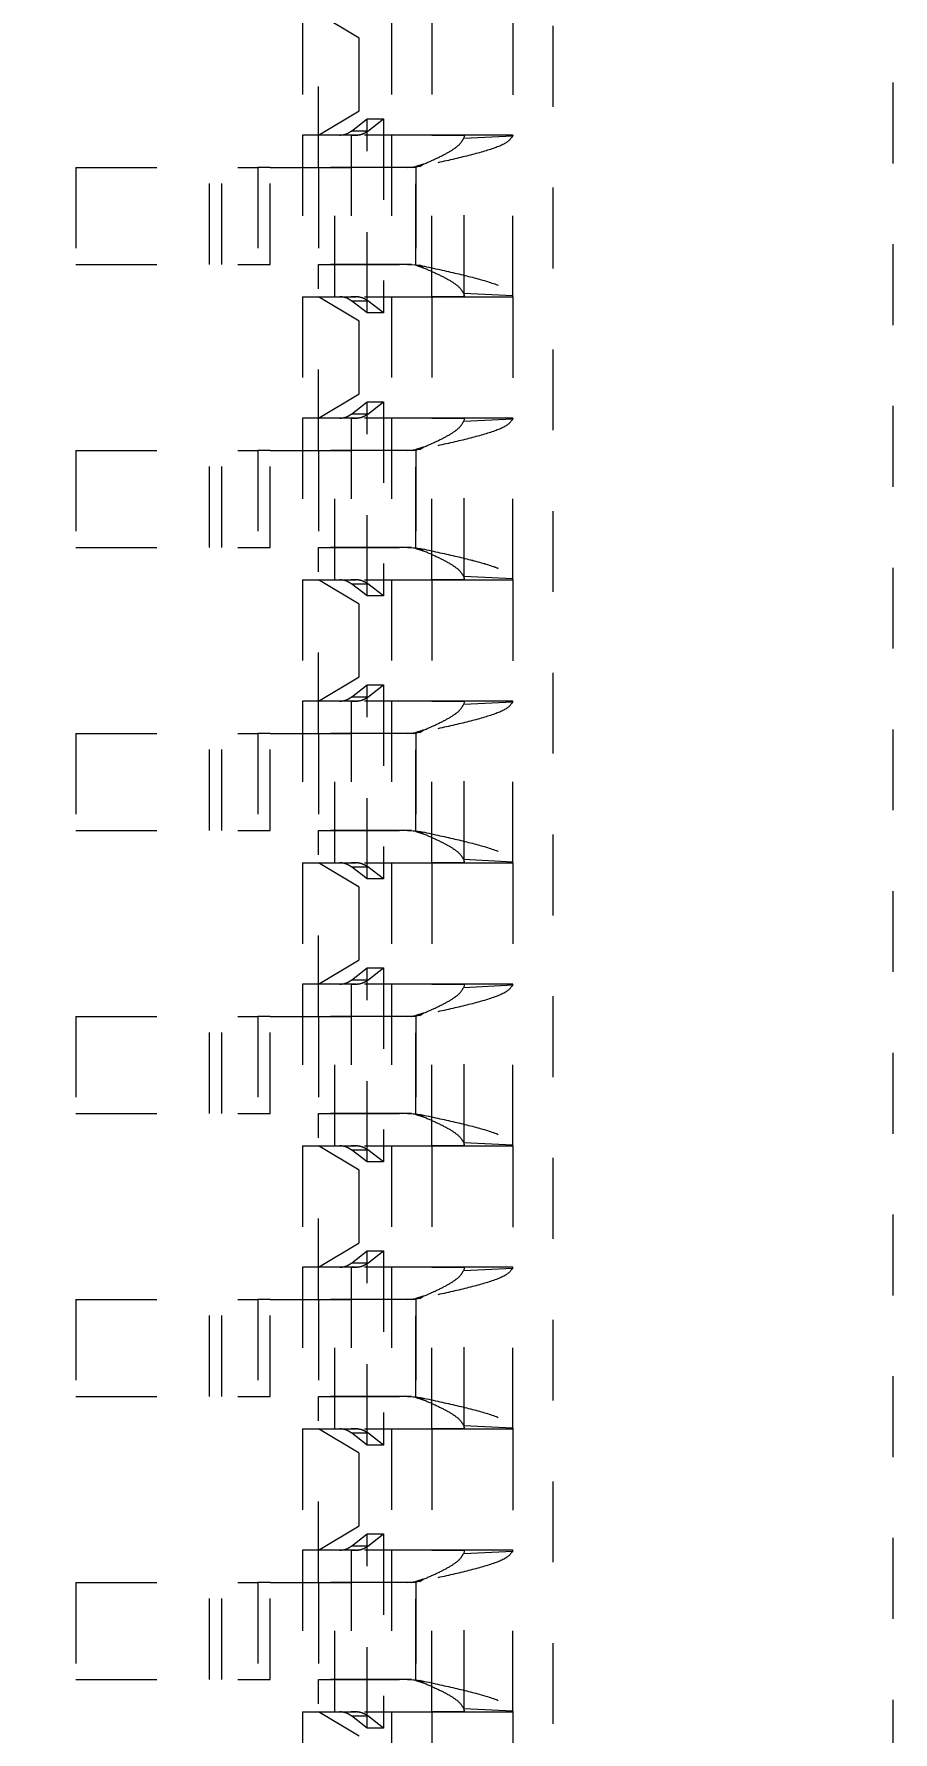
# Model space of a CAD drawing. Header units: millimetres. Extents: x 35 to 332, y 141 to 455.
# Drawn here: x 150.83 to 156.14, y 230.81 to 241.31 of the extents above; entities that cross this region are included whole.
import ezdxf
from ezdxf import colors
from ezdxf.entities.mleader import LeaderData, LeaderLine
from ezdxf.math import Vec2, Vec3

# ---------------------------------------------------------------- set-up
doc = ezdxf.new("R2010")
doc.units = ezdxf.units.MM
doc.linetypes.add('HIDDEN', pattern=[0.2, 0.1, -0.1])
doc.layers.add('00点位图', color=100, linetype='Continuous')
doc.styles.get("Standard").update_dxf_attribs({"font": ''})
doc.styles.get('Standard').set_extended_font_data('SimSun')

# ---------------------------------------------------------------- blocks, each defined once
blk = doc.blocks.new('DFSADVS')
at = {"color": 0, "linetype": 'HIDDEN', "lineweight": 18}
for p, q in [((714.5304, -197.1193), (723.9604, -197.1193)), ((723.9604, -197.5393), (714.5304, -197.5393)), ((720.0458, -197.5893), (720.1951, -197.5893)), ((720.1954, -197.5893), (720.1954, -197.6493)), ((720.1954, -197.5893), (720.1954, -197.6493)), ((720.1965, -197.5894), (720.1957, -197.5893)), ((720.3952, -197.5893), (720.1957, -197.5893)), ((720.1957, -197.5893), (720.1965, -197.5894)), ((720.1994, -197.65), (720.1965, -197.5894)), ((720.1994, -197.65), (720.1965, -197.5894)), ((720.3944, -197.5894), (720.3915, -197.65)), ((720.3944, -197.5894), (720.3915, -197.65)), ((720.3944, -197.5894), (720.3952, -197.5893)), ((720.3944, -197.5894), (720.3952, -197.5893)), ((720.3954, -197.6493), (720.3954, -197.5893)), ((720.3954, -197.6493), (720.3954, -197.5893)), ((720.3958, -197.5893), (720.5451, -197.5893)), ((720.5454, -197.5893), (720.5454, -197.6493)), ((720.5454, -197.5893), (720.5454, -197.6493)), ((720.5465, -197.5894), (720.5457, -197.5893)), ((720.7452, -197.5893), (720.5457, -197.5893)), ((720.5457, -197.5893), (720.5465, -197.5894)), ((720.5494, -197.65), (720.5465, -197.5894)), ((720.5494, -197.65), (720.5465, -197.5894)), ((720.7444, -197.5894), (720.7415, -197.65)), ((720.7444, -197.5894), (720.7415, -197.65)), ((720.7444, -197.5894), (720.7452, -197.5893)), ((720.7444, -197.5894), (720.7452, -197.5893)), ((720.7454, -197.6493), (720.7454, -197.5893)), ((720.7454, -197.6493), (720.7454, -197.5893)), ((720.7458, -197.5893), (720.8951, -197.5893)), ((720.8954, -197.5893), (720.8954, -197.6493)), ((720.8954, -197.5893), (720.8954, -197.6493)), ((720.8965, -197.5894), (720.8957, -197.5893)), ((721.0952, -197.5893), (720.8957, -197.5893)), ((720.8957, -197.5893), (720.8965, -197.5894)), ((720.8994, -197.65), (720.8965, -197.5894)), ((720.8994, -197.65), (720.8965, -197.5894)), ((721.0944, -197.5894), (721.0915, -197.65)), ((721.0944, -197.5894), (721.0915, -197.65)), ((721.0944, -197.5894), (721.0952, -197.5893)), ((721.0944, -197.5894), (721.0952, -197.5893)), ((721.0954, -197.6493), (721.0954, -197.5893)), ((721.0954, -197.6493), (721.0954, -197.5893)), ((721.0958, -197.5893), (721.2451, -197.5893)), ((721.2454, -197.5893), (721.2454, -197.6493)), ((721.2454, -197.5893), (721.2454, -197.6493)), ((721.2465, -197.5894), (721.2457, -197.5893)), ((721.4452, -197.5893), (721.2457, -197.5893)), ((721.2457, -197.5893), (721.2465, -197.5894)), ((721.2494, -197.65), (721.2465, -197.5894)), ((721.2494, -197.65), (721.2465, -197.5894)), ((721.4444, -197.5894), (721.4415, -197.65)), ((721.4444, -197.5894), (721.4415, -197.65)), ((721.4444, -197.5894), (721.4452, -197.5893)), ((721.4444, -197.5894), (721.4452, -197.5893)), ((721.4454, -197.6493), (721.4454, -197.5893)), ((721.4454, -197.6493), (721.4454, -197.5893)), ((721.4458, -197.5893), (721.5951, -197.5893)), ((721.5954, -197.5893), (721.5954, -197.6493)), ((721.5954, -197.5893), (721.5954, -197.6493)), ((721.5965, -197.5894), (721.5957, -197.5893)), ((721.7952, -197.5893), (721.5957, -197.5893)), ((721.5957, -197.5893), (721.5965, -197.5894)), ((721.5994, -197.65), (721.5965, -197.5894)), ((721.5994, -197.65), (721.5965, -197.5894)), ((721.7944, -197.5894), (721.7915, -197.65)), ((721.7944, -197.5894), (721.7915, -197.65)), ((721.7944, -197.5894), (721.7952, -197.5893)), ((721.7944, -197.5894), (721.7952, -197.5893)), ((721.7954, -197.6493), (721.7954, -197.5893)), ((721.7954, -197.6493), (721.7954, -197.5893)), ((721.7958, -197.5893), (721.9451, -197.5893)), ((721.9454, -197.5893), (721.9454, -197.6493)), ((721.9454, -197.5893), (721.9454, -197.6493)), ((721.9465, -197.5894), (721.9457, -197.5893)), ((722.1452, -197.5893), (721.9457, -197.5893)), ((721.9457, -197.5893), (721.9465, -197.5894)), ((721.9494, -197.65), (721.9465, -197.5894)), ((721.9494, -197.65), (721.9465, -197.5894)), ((722.1444, -197.5894), (722.1415, -197.65)), ((722.1444, -197.5894), (722.1415, -197.65)), ((722.1444, -197.5894), (722.1452, -197.5893)), ((722.1444, -197.5894), (722.1452, -197.5893)), ((722.1454, -197.6493), (722.1454, -197.5893)), ((722.1454, -197.6493), (722.1454, -197.5893)), ((722.1458, -197.5893), (722.2951, -197.5893)), ((720.1954, -197.6493), (720.1954, -197.6893)), ((720.1954, -197.6493), (720.1965, -197.6493)), ((720.3944, -197.6493), (720.1965, -197.6493)), ((720.1965, -197.6493), (720.1994, -197.65)), ((720.1965, -197.6493), (720.1994, -197.65)), ((720.3915, -197.65), (720.3944, -197.6493)), ((720.3915, -197.65), (720.3944, -197.6493)), ((720.3944, -197.6493), (720.3954, -197.6493)), ((720.3954, -197.6893), (720.3954, -197.6493)), ((720.5454, -197.6493), (720.5454, -197.6893)), ((720.5454, -197.6493), (720.5465, -197.6493)), ((720.7444, -197.6493), (720.5465, -197.6493)), ((720.5465, -197.6493), (720.5494, -197.65)), ((720.5465, -197.6493), (720.5494, -197.65)), ((720.7415, -197.65), (720.7444, -197.6493)), ((720.7415, -197.65), (720.7444, -197.6493)), ((720.7444, -197.6493), (720.7454, -197.6493)), ((720.7454, -197.6893), (720.7454, -197.6493)), ((720.8954, -197.6493), (720.8954, -197.6893)), ((720.8954, -197.6493), (720.8965, -197.6493)), ((721.0944, -197.6493), (720.8965, -197.6493)), ((720.8965, -197.6493), (720.8994, -197.65)), ((720.8965, -197.6493), (720.8994, -197.65)), ((721.0915, -197.65), (721.0944, -197.6493)), ((721.0915, -197.65), (721.0944, -197.6493)), ((721.0944, -197.6493), (721.0954, -197.6493)), ((721.0954, -197.6893), (721.0954, -197.6493)), ((721.2454, -197.6493), (721.2454, -197.6893)), ((721.2454, -197.6493), (721.2465, -197.6493)), ((721.4444, -197.6493), (721.2465, -197.6493)), ((721.2465, -197.6493), (721.2494, -197.65)), ((721.2465, -197.6493), (721.2494, -197.65)), ((721.4415, -197.65), (721.4444, -197.6493)), ((721.4415, -197.65), (721.4444, -197.6493)), ((721.4444, -197.6493), (721.4454, -197.6493)), ((721.4454, -197.6893), (721.4454, -197.6493)), ((721.5954, -197.6493), (721.5954, -197.6893)), ((721.5954, -197.6493), (721.5965, -197.6493)), ((721.7944, -197.6493), (721.5965, -197.6493)), ((721.5965, -197.6493), (721.5994, -197.65)), ((721.5965, -197.6493), (721.5994, -197.65)), ((721.7915, -197.65), (721.7944, -197.6493)), ((721.7915, -197.65), (721.7944, -197.6493)), ((721.7944, -197.6493), (721.7954, -197.6493)), ((721.7954, -197.6893), (721.7954, -197.6493)), ((721.9454, -197.6493), (721.9454, -197.6893)), ((721.9454, -197.6493), (721.9465, -197.6493)), ((722.1444, -197.6493), (721.9465, -197.6493)), ((721.9465, -197.6493), (721.9494, -197.65)), ((721.9465, -197.6493), (721.9494, -197.65)), ((722.1415, -197.65), (722.1444, -197.6493)), ((722.1415, -197.65), (722.1444, -197.6493)), ((722.1444, -197.6493), (722.1454, -197.6493)), ((722.1454, -197.6893), (722.1454, -197.6493)), ((720.0454, -197.6893), (720.1954, -197.6893)), ((720.3954, -197.6893), (720.1954, -197.6893)), ((720.1954, -197.6893), (720.1954, -197.7393)), ((720.3954, -197.7393), (720.3954, -197.6893)), ((720.3954, -197.6893), (720.5454, -197.6893)), ((720.7454, -197.6893), (720.5454, -197.6893)), ((720.5454, -197.6893), (720.5454, -197.7393)), ((720.7454, -197.7393), (720.7454, -197.6893)), ((720.7454, -197.6893), (720.8954, -197.6893)), ((721.0954, -197.6893), (720.8954, -197.6893)), ((720.8954, -197.6893), (720.8954, -197.7393)), ((721.0954, -197.7393), (721.0954, -197.6893)), ((721.0954, -197.6893), (721.2454, -197.6893)), ((721.4454, -197.6893), (721.2454, -197.6893)), ((721.2454, -197.6893), (721.2454, -197.7393)), ((721.4454, -197.7393), (721.4454, -197.6893)), ((721.4454, -197.6893), (721.5954, -197.6893)), ((721.7954, -197.6893), (721.5954, -197.6893)), ((721.5954, -197.6893), (721.5954, -197.7393)), ((721.7954, -197.7393), (721.7954, -197.6893)), ((721.7954, -197.6893), (721.9454, -197.6893)), ((722.1454, -197.6893), (721.9454, -197.6893)), ((721.9454, -197.6893), (721.9454, -197.7393)), ((722.1454, -197.7393), (722.1454, -197.6893)), ((722.1454, -197.6893), (722.2954, -197.6893)), ((720.2344, -197.7041), (720.2315, -197.6999)), ((720.2315, -197.6999), (720.2344, -197.7093)), ((720.2344, -197.7093), (720.2315, -197.6999)), ((720.2315, -197.6999), (720.2344, -197.7041)), ((720.2344, -197.7041), (720.2352, -197.7093)), ((720.2344, -197.7041), (720.2352, -197.7093)), ((720.2354, -197.7196), (720.2344, -197.7093)), ((720.2344, -197.7093), (720.3565, -197.7093)), ((720.2354, -197.7196), (720.2344, -197.7093)), ((720.2354, -197.7145), (720.2352, -197.7093)), ((720.3557, -197.7093), (720.2352, -197.7093)), ((720.2352, -197.7093), (720.2354, -197.7145)), ((720.2354, -197.7093), (720.3554, -197.7093)), ((720.2354, -197.8893), (720.2354, -197.7145)), ((720.2354, -197.7145), (720.2354, -197.7196)), ((720.2354, -197.7145), (720.2354, -197.8293)), ((720.2354, -197.7145), (720.2354, -197.7196)), ((720.3554, -197.7145), (720.3557, -197.7093)), ((720.3565, -197.7093), (720.3554, -197.7196)), ((720.3554, -197.7145), (720.3557, -197.7093)), ((720.3565, -197.7093), (720.3554, -197.7196)), ((720.3554, -197.7145), (720.3554, -197.8893)), ((720.3554, -197.7196), (720.3554, -197.7145)), ((720.3554, -197.8293), (720.3554, -197.7145)), ((720.3554, -197.7196), (720.3554, -197.7145)), ((720.3557, -197.7093), (720.3565, -197.7041)), ((720.3557, -197.7093), (720.3565, -197.7041)), ((720.3594, -197.6999), (720.3565, -197.7041)), ((720.3565, -197.7093), (720.3594, -197.6999)), ((720.3594, -197.6999), (720.3565, -197.7093)), ((720.3565, -197.7041), (720.3594, -197.6999)), ((720.5844, -197.7041), (720.5815, -197.6999)), ((720.5815, -197.6999), (720.5844, -197.7093)), ((720.5844, -197.7093), (720.5815, -197.6999)), ((720.5815, -197.6999), (720.5844, -197.7041)), ((720.5844, -197.7041), (720.5852, -197.7093)), ((720.5844, -197.7041), (720.5852, -197.7093)), ((720.5854, -197.7196), (720.5844, -197.7093)), ((720.5844, -197.7093), (720.7065, -197.7093)), ((720.5854, -197.7196), (720.5844, -197.7093)), ((720.5854, -197.7145), (720.5852, -197.7093)), ((720.7057, -197.7093), (720.5852, -197.7093)), ((720.5852, -197.7093), (720.5854, -197.7145)), ((720.5854, -197.7093), (720.7054, -197.7093)), ((720.5854, -197.8893), (720.5854, -197.7145)), ((720.5854, -197.7145), (720.5854, -197.7196)), ((720.5854, -197.7145), (720.5854, -197.8293)), ((720.5854, -197.7145), (720.5854, -197.7196)), ((720.7054, -197.7145), (720.7057, -197.7093)), ((720.7065, -197.7093), (720.7054, -197.7196)), ((720.7054, -197.7145), (720.7057, -197.7093)), ((720.7065, -197.7093), (720.7054, -197.7196)), ((720.7054, -197.7145), (720.7054, -197.8893)), ((720.7054, -197.7196), (720.7054, -197.7145)), ((720.7054, -197.8293), (720.7054, -197.7145)), ((720.7054, -197.7196), (720.7054, -197.7145)), ((720.7057, -197.7093), (720.7065, -197.7041)), ((720.7057, -197.7093), (720.7065, -197.7041)), ((720.7094, -197.6999), (720.7065, -197.7041)), ((720.7065, -197.7093), (720.7094, -197.6999)), ((720.7094, -197.6999), (720.7065, -197.7093)), ((720.7065, -197.7041), (720.7094, -197.6999)), ((720.9344, -197.7041), (720.9315, -197.6999)), ((720.9315, -197.6999), (720.9344, -197.7093)), ((720.9344, -197.7093), (720.9315, -197.6999)), ((720.9315, -197.6999), (720.9344, -197.7041)), ((720.9344, -197.7041), (720.9352, -197.7093)), ((720.9344, -197.7041), (720.9352, -197.7093)), ((720.9354, -197.7196), (720.9344, -197.7093)), ((720.9344, -197.7093), (721.0565, -197.7093)), ((720.9354, -197.7196), (720.9344, -197.7093)), ((720.9354, -197.7145), (720.9352, -197.7093)), ((721.0557, -197.7093), (720.9352, -197.7093)), ((720.9352, -197.7093), (720.9354, -197.7145)), ((720.9354, -197.7093), (721.0554, -197.7093)), ((720.9354, -197.8893), (720.9354, -197.7145)), ((720.9354, -197.7145), (720.9354, -197.7196)), ((720.9354, -197.7145), (720.9354, -197.8293)), ((720.9354, -197.7145), (720.9354, -197.7196)), ((721.0554, -197.7145), (721.0557, -197.7093)), ((721.0565, -197.7093), (721.0554, -197.7196)), ((721.0554, -197.7145), (721.0557, -197.7093)), ((721.0565, -197.7093), (721.0554, -197.7196)), ((721.0554, -197.7145), (721.0554, -197.8893)), ((721.0554, -197.7196), (721.0554, -197.7145)), ((721.0554, -197.8293), (721.0554, -197.7145)), ((721.0554, -197.7196), (721.0554, -197.7145)), ((721.0557, -197.7093), (721.0565, -197.7041)), ((721.0557, -197.7093), (721.0565, -197.7041)), ((721.0594, -197.6999), (721.0565, -197.7041)), ((721.0565, -197.7093), (721.0594, -197.6999)), ((721.0594, -197.6999), (721.0565, -197.7093)), ((721.0565, -197.7041), (721.0594, -197.6999)), ((721.2844, -197.7041), (721.2815, -197.6999)), ((721.2815, -197.6999), (721.2844, -197.7093)), ((721.2844, -197.7093), (721.2815, -197.6999)), ((721.2815, -197.6999), (721.2844, -197.7041)), ((721.2844, -197.7041), (721.2852, -197.7093)), ((721.2844, -197.7041), (721.2852, -197.7093)), ((721.2854, -197.7196), (721.2844, -197.7093)), ((721.2844, -197.7093), (721.4065, -197.7093)), ((721.2854, -197.7196), (721.2844, -197.7093)), ((721.2854, -197.7145), (721.2852, -197.7093)), ((721.4057, -197.7093), (721.2852, -197.7093)), ((721.2852, -197.7093), (721.2854, -197.7145)), ((721.2854, -197.7093), (721.4054, -197.7093)), ((721.2854, -197.8893), (721.2854, -197.7145)), ((721.2854, -197.7145), (721.2854, -197.7196)), ((721.2854, -197.7145), (721.2854, -197.8293)), ((721.2854, -197.7145), (721.2854, -197.7196)), ((721.4054, -197.7145), (721.4057, -197.7093)), ((721.4065, -197.7093), (721.4054, -197.7196)), ((721.4054, -197.7145), (721.4057, -197.7093)), ((721.4065, -197.7093), (721.4054, -197.7196)), ((721.4054, -197.7145), (721.4054, -197.8893)), ((721.4054, -197.7196), (721.4054, -197.7145)), ((721.4054, -197.8293), (721.4054, -197.7145)), ((721.4054, -197.7196), (721.4054, -197.7145)), ((721.4057, -197.7093), (721.4065, -197.7041)), ((721.4057, -197.7093), (721.4065, -197.7041)), ((721.4094, -197.6999), (721.4065, -197.7041)), ((721.4065, -197.7093), (721.4094, -197.6999)), ((721.4094, -197.6999), (721.4065, -197.7093)), ((721.4065, -197.7041), (721.4094, -197.6999)), ((721.6344, -197.7041), (721.6315, -197.6999)), ((721.6315, -197.6999), (721.6344, -197.7093)), ((721.6344, -197.7093), (721.6315, -197.6999)), ((721.6315, -197.6999), (721.6344, -197.7041)), ((721.6344, -197.7041), (721.6352, -197.7093)), ((721.6344, -197.7041), (721.6352, -197.7093)), ((721.6354, -197.7196), (721.6344, -197.7093)), ((721.6344, -197.7093), (721.7565, -197.7093)), ((721.6354, -197.7196), (721.6344, -197.7093)), ((721.6354, -197.7145), (721.6352, -197.7093)), ((721.7557, -197.7093), (721.6352, -197.7093)), ((721.6352, -197.7093), (721.6354, -197.7145)), ((721.6354, -197.7093), (721.7554, -197.7093)), ((721.6354, -197.8893), (721.6354, -197.7145)), ((721.6354, -197.7145), (721.6354, -197.7196)), ((721.6354, -197.7145), (721.6354, -197.8293)), ((721.6354, -197.7145), (721.6354, -197.7196)), ((721.7554, -197.7145), (721.7557, -197.7093)), ((721.7565, -197.7093), (721.7554, -197.7196)), ((721.7554, -197.7145), (721.7557, -197.7093)), ((721.7565, -197.7093), (721.7554, -197.7196)), ((721.7554, -197.7145), (721.7554, -197.8893)), ((721.7554, -197.7196), (721.7554, -197.7145)), ((721.7554, -197.8293), (721.7554, -197.7145)), ((721.7554, -197.7196), (721.7554, -197.7145)), ((721.7557, -197.7093), (721.7565, -197.7041)), ((721.7557, -197.7093), (721.7565, -197.7041)), ((721.7594, -197.6999), (721.7565, -197.7041)), ((721.7565, -197.7093), (721.7594, -197.6999)), ((721.7594, -197.6999), (721.7565, -197.7093)), ((721.7565, -197.7041), (721.7594, -197.6999)), ((721.9844, -197.7041), (721.9815, -197.6999)), ((721.9815, -197.6999), (721.9844, -197.7093)), ((721.9844, -197.7093), (721.9815, -197.6999)), ((721.9815, -197.6999), (721.9844, -197.7041)), ((721.9844, -197.7041), (721.9852, -197.7093)), ((721.9844, -197.7041), (721.9852, -197.7093)), ((721.9854, -197.7196), (721.9844, -197.7093)), ((721.9844, -197.7093), (722.1065, -197.7093)), ((721.9854, -197.7196), (721.9844, -197.7093)), ((721.9854, -197.7145), (721.9852, -197.7093)), ((722.1057, -197.7093), (721.9852, -197.7093)), ((721.9852, -197.7093), (721.9854, -197.7145)), ((721.9854, -197.7093), (722.1054, -197.7093)), ((721.9854, -197.8893), (721.9854, -197.7145)), ((721.9854, -197.7145), (721.9854, -197.7196)), ((721.9854, -197.7145), (721.9854, -197.8293)), ((721.9854, -197.7145), (721.9854, -197.7196)), ((722.1054, -197.7145), (722.1057, -197.7093)), ((722.1065, -197.7093), (722.1054, -197.7196)), ((722.1054, -197.7145), (722.1057, -197.7093)), ((722.1065, -197.7093), (722.1054, -197.7196)), ((722.1054, -197.7145), (722.1054, -197.8893)), ((722.1054, -197.7196), (722.1054, -197.7145)), ((722.1054, -197.8293), (722.1054, -197.7145)), ((722.1054, -197.7196), (722.1054, -197.7145)), ((722.1057, -197.7093), (722.1065, -197.7041)), ((722.1057, -197.7093), (722.1065, -197.7041)), ((722.1094, -197.6999), (722.1065, -197.7041)), ((722.1065, -197.7093), (722.1094, -197.6999)), ((722.1094, -197.6999), (722.1065, -197.7093)), ((722.1065, -197.7041), (722.1094, -197.6999)), ((720.0454, -197.7393), (720.1954, -197.7393)), ((720.1754, -197.7493), (720.4154, -197.7493)), ((720.1754, -197.7693), (720.1754, -197.7493)), ((720.1904, -197.7686), (720.1754, -197.7493)), ((720.1954, -197.7393), (720.3954, -197.7393)), ((720.1954, -197.7393), (720.1954, -197.7727)), ((720.3954, -197.7726), (720.3954, -197.7393)), ((720.3954, -197.7393), (720.5454, -197.7393)), ((720.4154, -197.7493), (720.4005, -197.7686)), ((720.4154, -197.7493), (720.4154, -197.7693)), ((720.5254, -197.7693), (720.5254, -197.7493)), ((720.5254, -197.7493), (720.7654, -197.7493)), ((720.5404, -197.7686), (720.5254, -197.7493)), ((720.5454, -197.7393), (720.7454, -197.7393)), ((720.5454, -197.7393), (720.5454, -197.7727)), ((720.7454, -197.7726), (720.7454, -197.7393)), ((720.7454, -197.7393), (720.8954, -197.7393)), ((720.7654, -197.7493), (720.7505, -197.7686)), ((720.7654, -197.7493), (720.7654, -197.7693)), ((720.8754, -197.7493), (721.1154, -197.7493)), ((720.8754, -197.7693), (720.8754, -197.7493)), ((720.8904, -197.7686), (720.8754, -197.7493)), ((720.8954, -197.7393), (721.0954, -197.7393)), ((720.8954, -197.7393), (720.8954, -197.7727)), ((721.0954, -197.7726), (721.0954, -197.7393)), ((721.0954, -197.7393), (721.2454, -197.7393)), ((721.1154, -197.7493), (721.1005, -197.7686)), ((721.1154, -197.7493), (721.1154, -197.7693)), ((721.2254, -197.7693), (721.2254, -197.7493)), ((721.2254, -197.7493), (721.4654, -197.7493)), ((721.2404, -197.7686), (721.2254, -197.7493)), ((721.2454, -197.7393), (721.4454, -197.7393)), ((721.2454, -197.7393), (721.2454, -197.7727)), ((721.4454, -197.7726), (721.4454, -197.7393)), ((721.4454, -197.7393), (721.5954, -197.7393)), ((721.4654, -197.7493), (721.4505, -197.7686)), ((721.4654, -197.7493), (721.4654, -197.7693)), ((721.5754, -197.7693), (721.5754, -197.7493)), ((721.5754, -197.7493), (721.8154, -197.7493)), ((721.5904, -197.7686), (721.5754, -197.7493)), ((721.5954, -197.7393), (721.7954, -197.7393)), ((721.5954, -197.7393), (721.5954, -197.7727)), ((721.7954, -197.7726), (721.7954, -197.7393)), ((721.7954, -197.7393), (721.9454, -197.7393)), ((721.8154, -197.7493), (721.8005, -197.7686)), ((721.8154, -197.7493), (721.8154, -197.7693)), ((721.9254, -197.7493), (722.1654, -197.7493)), ((721.9254, -197.7693), (721.9254, -197.7493)), ((721.9404, -197.7686), (721.9254, -197.7493)), ((721.9454, -197.7393), (722.1454, -197.7393)), ((721.9454, -197.7393), (721.9454, -197.7727)), ((722.1454, -197.7726), (722.1454, -197.7393)), ((722.1454, -197.7393), (722.2954, -197.7393)), ((722.1654, -197.7493), (722.1505, -197.7686)), ((722.1654, -197.7493), (722.1654, -197.7693)), ((720.4154, -197.7693), (720.1754, -197.7693)), ((720.1904, -197.7886), (720.1754, -197.7693)), ((720.1904, -197.7686), (720.1904, -197.7886)), ((720.4005, -197.7886), (720.4005, -197.7686)), ((720.4154, -197.7693), (720.4005, -197.7886)), ((720.7654, -197.7693), (720.5254, -197.7693)), ((720.5404, -197.7886), (720.5254, -197.7693)), ((720.5404, -197.7686), (720.5404, -197.7886)), ((720.7505, -197.7886), (720.7505, -197.7686)), ((720.7654, -197.7693), (720.7505, -197.7886)), ((721.1154, -197.7693), (720.8754, -197.7693)), ((720.8904, -197.7886), (720.8754, -197.7693)), ((720.8904, -197.7686), (720.8904, -197.7886)), ((721.1005, -197.7886), (721.1005, -197.7686)), ((721.1154, -197.7693), (721.1005, -197.7886)), ((721.4654, -197.7693), (721.2254, -197.7693)), ((721.2404, -197.7886), (721.2254, -197.7693)), ((721.2404, -197.7686), (721.2404, -197.7886)), ((721.4505, -197.7886), (721.4505, -197.7686)), ((721.4654, -197.7693), (721.4505, -197.7886)), ((721.8154, -197.7693), (721.5754, -197.7693)), ((721.5904, -197.7886), (721.5754, -197.7693)), ((721.5904, -197.7686), (721.5904, -197.7886)), ((721.8005, -197.7886), (721.8005, -197.7686)), ((721.8154, -197.7693), (721.8005, -197.7886)), ((721.9404, -197.7886), (721.9254, -197.7693)), ((722.1654, -197.7693), (721.9254, -197.7693)), ((721.9404, -197.7686), (721.9404, -197.7886)), ((722.1505, -197.7886), (722.1505, -197.7686)), ((722.1654, -197.7693), (722.1505, -197.7886)), ((720.0754, -197.7793), (720.0454, -197.8293)), ((720.1654, -197.7793), (720.0754, -197.7793)), ((720.1954, -197.8293), (720.1654, -197.7793)), ((720.1954, -197.783), (720.1954, -197.803)), ((720.1954, -197.7892), (720.1954, -197.783)), ((720.1954, -197.7892), (720.3954, -197.7892)), ((720.1954, -197.7893), (720.3954, -197.7893)), ((720.4254, -197.7793), (720.3954, -197.8293)), ((720.3954, -197.803), (720.3954, -197.783)), ((720.3954, -197.783), (720.3954, -197.7892)), ((720.5154, -197.7793), (720.4254, -197.7793)), ((720.5454, -197.8293), (720.5154, -197.7793)), ((720.5454, -197.783), (720.5454, -197.803)), ((720.5454, -197.7892), (720.5454, -197.783)), ((720.5454, -197.7892), (720.7454, -197.7892)), ((720.5454, -197.7893), (720.7454, -197.7893)), ((720.7754, -197.7793), (720.7454, -197.8293)), ((720.7454, -197.803), (720.7454, -197.783)), ((720.7454, -197.783), (720.7454, -197.7892)), ((720.8654, -197.7793), (720.7754, -197.7793)), ((720.8954, -197.8293), (720.8654, -197.7793)), ((720.8954, -197.783), (720.8954, -197.803)), ((720.8954, -197.7892), (720.8954, -197.783)), ((720.8954, -197.7892), (721.0954, -197.7892)), ((720.8954, -197.7893), (721.0954, -197.7893)), ((721.1254, -197.7793), (721.0954, -197.8293)), ((721.0954, -197.803), (721.0954, -197.783)), ((721.0954, -197.783), (721.0954, -197.7892)), ((721.2154, -197.7793), (721.1254, -197.7793)), ((721.2454, -197.8293), (721.2154, -197.7793)), ((721.2454, -197.783), (721.2454, -197.803)), ((721.2454, -197.7892), (721.2454, -197.783)), ((721.2454, -197.7892), (721.4454, -197.7892)), ((721.2454, -197.7893), (721.4454, -197.7893)), ((721.4754, -197.7793), (721.4454, -197.8293)), ((721.4454, -197.803), (721.4454, -197.783)), ((721.4454, -197.783), (721.4454, -197.7892)), ((721.5654, -197.7793), (721.4754, -197.7793)), ((721.5954, -197.8293), (721.5654, -197.7793)), ((721.5954, -197.783), (721.5954, -197.803)), ((721.5954, -197.7892), (721.5954, -197.783)), ((721.5954, -197.7892), (721.7954, -197.7892)), ((721.5954, -197.7893), (721.7954, -197.7893)), ((721.8254, -197.7793), (721.7954, -197.8293)), ((721.7954, -197.803), (721.7954, -197.783)), ((721.7954, -197.783), (721.7954, -197.7892)), ((721.9154, -197.7793), (721.8254, -197.7793)), ((721.9454, -197.8293), (721.9154, -197.7793)), ((721.9454, -197.783), (721.9454, -197.803)), ((721.9454, -197.7892), (721.9454, -197.783)), ((721.9454, -197.7892), (722.1454, -197.7892)), ((721.9454, -197.7893), (722.1454, -197.7893)), ((722.1754, -197.7793), (722.1454, -197.8293)), ((722.1454, -197.803), (722.1454, -197.783)), ((722.1454, -197.783), (722.1454, -197.7892)), ((720.1954, -197.803), (720.1954, -197.8091)), ((720.3954, -197.8091), (720.1954, -197.8091)), ((720.1954, -197.8091), (720.1954, -197.8293)), ((720.3954, -197.8091), (720.3954, -197.803)), ((720.3954, -197.8293), (720.3954, -197.8091)), ((720.5454, -197.803), (720.5454, -197.8091)), ((720.7454, -197.8091), (720.5454, -197.8091)), ((720.5454, -197.8091), (720.5454, -197.8293)), ((720.7454, -197.8091), (720.7454, -197.803)), ((720.7454, -197.8293), (720.7454, -197.8091)), ((720.8954, -197.803), (720.8954, -197.8091)), ((721.0954, -197.8091), (720.8954, -197.8091)), ((720.8954, -197.8091), (720.8954, -197.8293)), ((721.0954, -197.8091), (721.0954, -197.803)), ((721.0954, -197.8293), (721.0954, -197.8091)), ((721.2454, -197.803), (721.2454, -197.8091)), ((721.4454, -197.8091), (721.2454, -197.8091)), ((721.2454, -197.8091), (721.2454, -197.8293)), ((721.4454, -197.8091), (721.4454, -197.803)), ((721.4454, -197.8293), (721.4454, -197.8091)), ((721.5954, -197.803), (721.5954, -197.8091)), ((721.7954, -197.8091), (721.5954, -197.8091)), ((721.5954, -197.8091), (721.5954, -197.8293)), ((721.7954, -197.8091), (721.7954, -197.803)), ((721.7954, -197.8293), (721.7954, -197.8091)), ((721.9454, -197.803), (721.9454, -197.8091)), ((722.1454, -197.8091), (721.9454, -197.8091)), ((721.9454, -197.8091), (721.9454, -197.8293)), ((722.1454, -197.8091), (722.1454, -197.803)), ((722.1454, -197.8293), (722.1454, -197.8091)), ((720.2354, -197.8293), (720.0054, -197.8293)), ((720.1954, -197.8293), (720.1954, -197.8493)), ((720.2354, -197.8293), (720.3554, -197.8293)), ((720.5854, -197.8293), (720.3554, -197.8293)), ((720.3954, -197.8493), (720.3954, -197.8293)), ((720.5454, -197.8293), (720.5454, -197.8493)), ((720.5854, -197.8293), (720.7054, -197.8293)), ((720.9354, -197.8293), (720.7054, -197.8293)), ((720.7454, -197.8493), (720.7454, -197.8293)), ((720.8954, -197.8293), (720.8954, -197.8493)), ((720.9354, -197.8293), (721.0554, -197.8293)), ((721.2854, -197.8293), (721.0554, -197.8293)), ((721.0954, -197.8493), (721.0954, -197.8293)), ((721.2454, -197.8293), (721.2454, -197.8493)), ((721.2854, -197.8293), (721.4054, -197.8293)), ((721.6354, -197.8293), (721.4054, -197.8293)), ((721.4454, -197.8493), (721.4454, -197.8293)), ((721.5954, -197.8293), (721.5954, -197.8493)), ((721.6354, -197.8293), (721.7554, -197.8293)), ((721.9854, -197.8293), (721.7554, -197.8293)), ((721.7954, -197.8493), (721.7954, -197.8293)), ((721.9454, -197.8293), (721.9454, -197.8493)), ((721.9854, -197.8293), (722.1054, -197.8293)), ((722.3354, -197.8293), (722.1054, -197.8293)), ((722.1454, -197.8493), (722.1454, -197.8293)), ((720.0454, -197.8493), (720.1954, -197.8493)), ((720.1954, -197.8493), (720.3954, -197.8493)), ((720.3954, -197.8493), (720.5454, -197.8493)), ((720.5454, -197.8493), (720.7454, -197.8493)), ((720.7454, -197.8493), (720.8954, -197.8493)), ((720.8954, -197.8493), (721.0954, -197.8493)), ((721.0954, -197.8493), (721.2454, -197.8493)), ((721.2454, -197.8493), (721.4454, -197.8493)), ((721.4454, -197.8493), (721.5954, -197.8493)), ((721.5954, -197.8493), (721.7954, -197.8493)), ((721.7954, -197.8493), (721.9454, -197.8493)), ((721.9454, -197.8493), (722.1454, -197.8493)), ((722.1454, -197.8493), (722.2954, -197.8493)), ((720.3554, -197.8893), (720.2354, -197.8893)), ((720.2354, -197.8893), (720.2354, -197.9043)), ((720.3554, -197.9043), (720.3554, -197.8893)), ((720.7054, -197.8893), (720.5854, -197.8893)), ((720.5854, -197.8893), (720.5854, -197.9043)), ((720.7054, -197.9043), (720.7054, -197.8893)), ((721.0554, -197.8893), (720.9354, -197.8893)), ((720.9354, -197.8893), (720.9354, -197.9043)), ((721.0554, -197.9043), (721.0554, -197.8893)), ((721.4054, -197.8893), (721.2854, -197.8893)), ((721.2854, -197.8893), (721.2854, -197.9043)), ((721.4054, -197.9043), (721.4054, -197.8893)), ((721.7554, -197.8893), (721.6354, -197.8893)), ((721.6354, -197.8893), (721.6354, -197.9043)), ((721.7554, -197.9043), (721.7554, -197.8893)), ((722.1054, -197.8893), (721.9854, -197.8893)), ((721.9854, -197.8893), (721.9854, -197.9043)), ((722.1054, -197.9043), (722.1054, -197.8893)), ((720.2354, -198.1293), (720.2354, -197.9043)), ((720.2354, -197.9043), (720.3554, -197.9043)), ((720.3554, -198.1293), (720.3554, -197.9043)), ((720.5854, -198.1293), (720.5854, -197.9043)), ((720.5854, -197.9043), (720.7054, -197.9043)), ((720.7054, -198.1293), (720.7054, -197.9043)), ((720.9354, -198.1293), (720.9354, -197.9043)), ((720.9354, -197.9043), (721.0554, -197.9043)), ((721.0554, -198.1293), (721.0554, -197.9043)), ((721.2854, -198.1293), (721.2854, -197.9043)), ((721.2854, -197.9043), (721.4054, -197.9043)), ((721.4054, -198.1293), (721.4054, -197.9043)), ((721.6354, -198.1293), (721.6354, -197.9043)), ((721.6354, -197.9043), (721.7554, -197.9043)), ((721.7554, -198.1293), (721.7554, -197.9043)), ((721.9854, -197.9043), (722.1054, -197.9043)), ((721.9854, -198.1293), (721.9854, -197.9043)), ((722.1054, -198.1293), (722.1054, -197.9043)), ((720.3554, -197.9492), (720.2354, -197.9492)), ((720.3554, -197.9643), (720.2354, -197.9643)), ((720.7054, -197.9492), (720.5854, -197.9492)), ((720.7054, -197.9643), (720.5854, -197.9643)), ((721.0554, -197.9492), (720.9354, -197.9492)), ((721.0554, -197.9643), (720.9354, -197.9643)), ((721.4054, -197.9492), (721.2854, -197.9492)), ((721.4054, -197.9643), (721.2854, -197.9643)), ((721.7554, -197.9492), (721.6354, -197.9492)), ((721.7554, -197.9643), (721.6354, -197.9643)), ((722.1054, -197.9492), (721.9854, -197.9492)), ((722.1054, -197.9643), (721.9854, -197.9643)), ((720.2354, -198.1293), (720.3554, -198.1293)), ((720.5854, -198.1293), (720.7054, -198.1293)), ((720.9354, -198.1293), (721.0554, -198.1293)), ((721.2854, -198.1293), (721.4054, -198.1293)), ((721.6354, -198.1293), (721.7554, -198.1293)), ((721.9854, -198.1293), (722.1054, -198.1293))]:
    blk.add_line(p, q, dxfattribs=at)
for centre, radius, start, end in [((720.1718, -197.7832), 0.0237, 0.4322, 38.2097), ((720.419, -197.7832), 0.0236, 141.7497, 179.6083), ((720.5218, -197.7832), 0.0236, 0.3917, 38.2503), ((720.7691, -197.7832), 0.0237, 141.7903, 179.5678), ((720.8718, -197.7832), 0.0236, 0.4167, 38.2516), ((721.119, -197.7832), 0.0236, 141.7497, 179.6083), ((721.2218, -197.7832), 0.0236, 0.4087, 38.2332), ((721.4691, -197.7832), 0.0236, 141.7668, 179.5913), ((721.5718, -197.7832), 0.0236, 0.3917, 38.2503), ((721.8191, -197.7832), 0.0236, 141.7484, 179.5833), ((721.9218, -197.7832), 0.0237, 0.4322, 38.2097), ((722.169, -197.7832), 0.0236, 141.7497, 179.6083), ((720.1718, -197.8032), 0.0236, 0.4299, 38.2212), ((720.419, -197.8032), 0.0236, 141.7382, 179.6107), ((720.5219, -197.8032), 0.0236, 0.3893, 38.2618), ((720.7691, -197.8032), 0.0236, 141.7788, 179.5701), ((720.8718, -197.8032), 0.0236, 0.4144, 38.2631), ((721.119, -197.8032), 0.0236, 141.7382, 179.6107), ((721.2218, -197.8032), 0.0236, 0.4064, 38.2448), ((721.4691, -197.8032), 0.0236, 141.7552, 179.5936), ((721.5719, -197.8032), 0.0236, 0.3893, 38.2618), ((721.819, -197.8032), 0.0236, 141.7369, 179.5856), ((721.9218, -197.8032), 0.0236, 0.4299, 38.2212), ((722.169, -197.8032), 0.0236, 141.7382, 179.6107)]:
    blk.add_arc(centre, radius, start, end, dxfattribs=at)
for points, knots in [([(720.1965, -197.5894), (720.1997, -197.5916), (720.206, -197.5961), (720.2154, -197.6226), (720.2249, -197.6598), (720.2312, -197.6893), (720.2344, -197.7041)], [0, 0, 0, 0, 0.249989, 0.49999, 0.750001, 1, 1, 1, 1]), ([(720.1965, -197.5894), (720.1997, -197.5916), (720.206, -197.5961), (720.2154, -197.6226), (720.2249, -197.6598), (720.2312, -197.6893), (720.2344, -197.7041)], [0, 0, 0, 0, 0.250001, 0.499998, 0.750006, 1, 1, 1, 1]), ([(720.3565, -197.7041), (720.3597, -197.6893), (720.366, -197.6598), (720.3754, -197.6226), (720.3849, -197.5961), (720.3912, -197.5916), (720.3944, -197.5894)], [0, 0, 0, 0, 0.249996, 0.500001, 0.75, 1, 1, 1, 1]), ([(720.3565, -197.7041), (720.3597, -197.6893), (720.366, -197.6598), (720.3754, -197.6226), (720.3849, -197.5961), (720.3912, -197.5916), (720.3944, -197.5894)], [0, 0, 0, 0, 0.25001, 0.500009, 0.750002, 1, 1, 1, 1]), ([(720.5465, -197.5894), (720.5497, -197.5916), (720.556, -197.5961), (720.5654, -197.6226), (720.5749, -197.6598), (720.5812, -197.6893), (720.5844, -197.7041)], [0, 0, 0, 0, 0.24999, 0.499992, 0.75, 1, 1, 1, 1]), ([(720.5465, -197.5894), (720.5497, -197.5916), (720.556, -197.5961), (720.5654, -197.6226), (720.5749, -197.6598), (720.5812, -197.6893), (720.5844, -197.7041)], [0, 0, 0, 0, 0.250006, 0.500003, 0.750006, 1, 1, 1, 1]), ([(720.7065, -197.7041), (720.7097, -197.6893), (720.716, -197.6598), (720.7255, -197.6226), (720.7349, -197.5961), (720.7412, -197.5916), (720.7444, -197.5894)], [0, 0, 0, 0, 0.249994, 0.500003, 0.750001, 1, 1, 1, 1]), ([(720.7065, -197.7041), (720.7097, -197.6893), (720.716, -197.6598), (720.7254, -197.6226), (720.7349, -197.5961), (720.7412, -197.5916), (720.7444, -197.5894)], [0, 0, 0, 0, 0.2500089, 0.5000064, 0.7500033, 1, 1, 1, 1]), ([(720.8965, -197.5894), (720.8997, -197.5916), (720.906, -197.5961), (720.9154, -197.6226), (720.9249, -197.6598), (720.9312, -197.6893), (720.9344, -197.7041)], [0, 0, 0, 0, 0.2499886, 0.4999902, 0.7499968, 1, 1, 1, 1]), ([(720.8965, -197.5894), (720.8997, -197.5916), (720.906, -197.5961), (720.9154, -197.6226), (720.9249, -197.6598), (720.9312, -197.6893), (720.9344, -197.7041)], [0, 0, 0, 0, 0.2500012, 0.4999984, 0.7500018, 1, 1, 1, 1]), ([(721.0565, -197.7041), (721.0597, -197.6893), (721.066, -197.6598), (721.0754, -197.6226), (721.0849, -197.5961), (721.0912, -197.5916), (721.0944, -197.5894)], [0, 0, 0, 0, 0.249996, 0.500001, 0.75, 1, 1, 1, 1]), ([(721.0565, -197.7041), (721.0597, -197.6893), (721.066, -197.6598), (721.0754, -197.6226), (721.0849, -197.5961), (721.0912, -197.5916), (721.0944, -197.5894)], [0, 0, 0, 0, 0.25001, 0.500009, 0.750002, 1, 1, 1, 1]), ([(721.2465, -197.5894), (721.2497, -197.5916), (721.256, -197.5961), (721.2655, -197.6226), (721.2749, -197.6598), (721.2812, -197.6893), (721.2844, -197.7041)], [0, 0, 0, 0, 0.249989, 0.499995, 0.750001, 1, 1, 1, 1]), ([(721.2465, -197.5894), (721.2497, -197.5916), (721.256, -197.5961), (721.2655, -197.6226), (721.2749, -197.6598), (721.2812, -197.6893), (721.2844, -197.7041)], [0, 0, 0, 0, 0.250001, 0.500003, 0.750006, 1, 1, 1, 1]), ([(721.4065, -197.7041), (721.4097, -197.6893), (721.416, -197.6598), (721.4254, -197.6226), (721.4349, -197.5961), (721.4412, -197.5916), (721.4444, -197.5894)], [0, 0, 0, 0, 0.249994, 0.499999, 0.750001, 1, 1, 1, 1]), ([(721.4065, -197.7041), (721.4097, -197.6893), (721.416, -197.6598), (721.4254, -197.6226), (721.4349, -197.5961), (721.4412, -197.5916), (721.4444, -197.5894)], [0, 0, 0, 0, 0.2500089, 0.5000064, 0.749999, 1, 1, 1, 1]), ([(721.5965, -197.5894), (721.5997, -197.5916), (721.606, -197.5961), (721.6154, -197.6226), (721.6249, -197.6598), (721.6312, -197.6893), (721.6344, -197.7041)], [0, 0, 0, 0, 0.24999, 0.499992, 0.75, 1, 1, 1, 1]), ([(721.5965, -197.5894), (721.5997, -197.5916), (721.606, -197.5961), (721.6154, -197.6226), (721.6249, -197.6598), (721.6312, -197.6893), (721.6344, -197.7041)], [0, 0, 0, 0, 0.250002, 0.500001, 0.750005, 1, 1, 1, 1]), ([(721.7565, -197.7041), (721.7597, -197.6893), (721.766, -197.6598), (721.7754, -197.6226), (721.7849, -197.5961), (721.7912, -197.5916), (721.7944, -197.5894)], [0, 0, 0, 0, 0.249999, 0.500003, 0.750001, 1, 1, 1, 1]), ([(721.7565, -197.7041), (721.7597, -197.6893), (721.766, -197.6598), (721.7754, -197.6226), (721.7849, -197.5961), (721.7912, -197.5916), (721.7944, -197.5894)], [0, 0, 0, 0, 0.2500132, 0.5000107, 0.7500033, 1, 1, 1, 1]), ([(721.9465, -197.5894), (721.9497, -197.5916), (721.956, -197.5961), (721.9654, -197.6226), (721.9749, -197.6598), (721.9812, -197.6893), (721.9844, -197.7041)], [0, 0, 0, 0, 0.249989, 0.49999, 0.750001, 1, 1, 1, 1]), ([(721.9465, -197.5894), (721.9497, -197.5916), (721.956, -197.5961), (721.9654, -197.6226), (721.9749, -197.6598), (721.9812, -197.6893), (721.9844, -197.7041)], [0, 0, 0, 0, 0.250001, 0.499998, 0.750006, 1, 1, 1, 1]), ([(722.1065, -197.7041), (722.1097, -197.6893), (722.116, -197.6598), (722.1254, -197.6226), (722.1349, -197.5961), (722.1412, -197.5916), (722.1444, -197.5894)], [0, 0, 0, 0, 0.249994, 0.499999, 0.749996, 1, 1, 1, 1]), ([(722.1065, -197.7041), (722.1097, -197.6893), (722.116, -197.6598), (722.1254, -197.6226), (722.1349, -197.5961), (722.1412, -197.5916), (722.1444, -197.5894)], [0, 0, 0, 0, 0.25001, 0.500009, 0.750002, 1, 1, 1, 1]), ([(720.1954, -197.6893), (720.1954, -197.684), (720.1954, -197.6735), (720.1954, -197.6603), (720.1954, -197.6511), (720.1954, -197.6499), (720.1954, -197.6493)], [0, 0, 0, 0, 0.250002, 0.499983, 0.749995, 1, 1, 1, 1]), ([(720.2315, -197.6999), (720.2288, -197.6938), (720.2235, -197.6815), (720.2154, -197.6662), (720.2074, -197.6546), (720.2021, -197.6515), (720.1994, -197.65)], [0, 0, 0, 0, 0.250007, 0.500009, 0.750008, 1, 1, 1, 1]), ([(720.2315, -197.6999), (720.2288, -197.6938), (720.2235, -197.6815), (720.2154, -197.6662), (720.2074, -197.6546), (720.2021, -197.6515), (720.1994, -197.65)], [0, 0, 0, 0, 0.250019, 0.500033, 0.750044, 1, 1, 1, 1]), ([(720.3594, -197.6999), (720.3621, -197.6938), (720.3674, -197.6815), (720.3754, -197.6662), (720.3835, -197.6546), (720.3888, -197.6515), (720.3915, -197.65)], [0, 0, 0, 0, 0.250012, 0.5, 0.750003, 1, 1, 1, 1]), ([(720.3594, -197.6999), (720.3621, -197.6938), (720.3674, -197.6815), (720.3754, -197.6662), (720.3835, -197.6546), (720.3888, -197.6515), (720.3915, -197.65)], [0, 0, 0, 0, 0.250012, 0.5, 0.750003, 1, 1, 1, 1]), ([(720.3954, -197.6493), (720.3954, -197.6499), (720.3954, -197.6511), (720.3954, -197.6603), (720.3954, -197.6735), (720.3954, -197.684), (720.3954, -197.6893)], [0, 0, 0, 0, 0.250005, 0.500017, 0.749998, 1, 1, 1, 1]), ([(720.5454, -197.6893), (720.5454, -197.684), (720.5454, -197.6735), (720.5454, -197.6603), (720.5454, -197.6511), (720.5454, -197.6499), (720.5454, -197.6493)], [0, 0, 0, 0, 0.250002, 0.499983, 0.749995, 1, 1, 1, 1]), ([(720.5815, -197.6999), (720.5788, -197.6938), (720.5735, -197.6815), (720.5654, -197.6662), (720.5574, -197.6546), (720.5521, -197.6515), (720.5494, -197.65)], [0, 0, 0, 0, 0.250012, 0.5, 0.750003, 1, 1, 1, 1]), ([(720.5815, -197.6999), (720.5788, -197.6938), (720.5735, -197.6815), (720.5654, -197.6662), (720.5574, -197.6546), (720.5521, -197.6515), (720.5494, -197.65)], [0, 0, 0, 0, 0.2500192, 0.5000151, 0.7500257, 1, 1, 1, 1]), ([(720.7094, -197.6999), (720.7121, -197.6938), (720.7174, -197.6815), (720.7255, -197.6662), (720.7335, -197.6546), (720.7388, -197.6515), (720.7415, -197.65)], [0, 0, 0, 0, 0.250007, 0.500009, 0.750008, 1, 1, 1, 1]), ([(720.7094, -197.6999), (720.7121, -197.6938), (720.7174, -197.6815), (720.7255, -197.6662), (720.7335, -197.6546), (720.7388, -197.6515), (720.7415, -197.65)], [0, 0, 0, 0, 0.250007, 0.500009, 0.750008, 1, 1, 1, 1]), ([(720.7454, -197.6493), (720.7454, -197.6499), (720.7454, -197.6511), (720.7454, -197.6603), (720.7454, -197.6735), (720.7454, -197.684), (720.7454, -197.6893)], [0, 0, 0, 0, 0.250005, 0.500017, 0.749998, 1, 1, 1, 1]), ([(720.8954, -197.6893), (720.8954, -197.684), (720.8954, -197.6735), (720.8954, -197.6603), (720.8954, -197.6511), (720.8954, -197.6499), (720.8954, -197.6493)], [0, 0, 0, 0, 0.250002, 0.499983, 0.749995, 1, 1, 1, 1]), ([(720.9315, -197.6999), (720.9288, -197.6938), (720.9235, -197.6815), (720.9154, -197.6662), (720.9074, -197.6546), (720.9021, -197.6515), (720.8994, -197.65)], [0, 0, 0, 0, 0.250012, 0.5, 0.750003, 1, 1, 1, 1]), ([(720.9315, -197.6999), (720.9288, -197.6938), (720.9235, -197.6815), (720.9154, -197.6662), (720.9074, -197.6546), (720.9021, -197.6515), (720.8994, -197.65)], [0, 0, 0, 0, 0.2500192, 0.5000151, 0.7500257, 1, 1, 1, 1]), ([(721.0594, -197.6999), (721.0621, -197.6938), (721.0674, -197.6815), (721.0754, -197.6662), (721.0835, -197.6546), (721.0888, -197.6515), (721.0915, -197.65)], [0, 0, 0, 0, 0.250012, 0.5, 0.750003, 1, 1, 1, 1]), ([(721.0594, -197.6999), (721.0621, -197.6938), (721.0674, -197.6815), (721.0754, -197.6662), (721.0835, -197.6546), (721.0888, -197.6515), (721.0915, -197.65)], [0, 0, 0, 0, 0.250012, 0.5, 0.750003, 1, 1, 1, 1]), ([(721.0954, -197.6493), (721.0954, -197.6499), (721.0954, -197.6511), (721.0954, -197.6603), (721.0954, -197.6735), (721.0954, -197.684), (721.0954, -197.6893)], [0, 0, 0, 0, 0.250005, 0.500017, 0.749998, 1, 1, 1, 1]), ([(721.2454, -197.6893), (721.2454, -197.684), (721.2454, -197.6735), (721.2454, -197.6603), (721.2454, -197.6511), (721.2454, -197.6499), (721.2454, -197.6493)], [0, 0, 0, 0, 0.250002, 0.499983, 0.749995, 1, 1, 1, 1]), ([(721.2815, -197.6999), (721.2788, -197.6938), (721.2735, -197.6815), (721.2654, -197.6662), (721.2574, -197.6546), (721.2521, -197.6515), (721.2494, -197.65)], [0, 0, 0, 0, 0.250007, 0.499991, 0.74999, 1, 1, 1, 1]), ([(721.2815, -197.6999), (721.2788, -197.6938), (721.2735, -197.6815), (721.2654, -197.6662), (721.2574, -197.6546), (721.2521, -197.6515), (721.2494, -197.65)], [0, 0, 0, 0, 0.2500192, 0.5000151, 0.7500257, 1, 1, 1, 1]), ([(721.4094, -197.6999), (721.4121, -197.6938), (721.4174, -197.6815), (721.4254, -197.6662), (721.4335, -197.6546), (721.4388, -197.6515), (721.4415, -197.65)], [0, 0, 0, 0, 0.250007, 0.499991, 0.74999, 1, 1, 1, 1]), ([(721.4094, -197.6999), (721.4121, -197.6938), (721.4174, -197.6815), (721.4254, -197.6662), (721.4335, -197.6546), (721.4388, -197.6515), (721.4415, -197.65)], [0, 0, 0, 0, 0.250007, 0.499991, 0.74999, 1, 1, 1, 1]), ([(721.4454, -197.6493), (721.4454, -197.6499), (721.4454, -197.6511), (721.4454, -197.6603), (721.4454, -197.6735), (721.4454, -197.684), (721.4454, -197.6893)], [0, 0, 0, 0, 0.250005, 0.500017, 0.749998, 1, 1, 1, 1]), ([(721.5954, -197.6893), (721.5954, -197.684), (721.5954, -197.6735), (721.5954, -197.6603), (721.5954, -197.6511), (721.5954, -197.6499), (721.5954, -197.6493)], [0, 0, 0, 0, 0.250002, 0.499983, 0.749995, 1, 1, 1, 1]), ([(721.6315, -197.6999), (721.6288, -197.6938), (721.6235, -197.6815), (721.6154, -197.6662), (721.6074, -197.6546), (721.6021, -197.6515), (721.5994, -197.65)], [0, 0, 0, 0, 0.250012, 0.5, 0.750003, 1, 1, 1, 1]), ([(721.6315, -197.6999), (721.6288, -197.6938), (721.6235, -197.6815), (721.6154, -197.6662), (721.6074, -197.6546), (721.6021, -197.6515), (721.5994, -197.65)], [0, 0, 0, 0, 0.2500192, 0.5000151, 0.7500257, 1, 1, 1, 1]), ([(721.7594, -197.6999), (721.7621, -197.6938), (721.7674, -197.6815), (721.7754, -197.6662), (721.7835, -197.6546), (721.7888, -197.6515), (721.7915, -197.65)], [0, 0, 0, 0, 0.250012, 0.5, 0.750003, 1, 1, 1, 1]), ([(721.7594, -197.6999), (721.7621, -197.6938), (721.7674, -197.6815), (721.7754, -197.6662), (721.7835, -197.6546), (721.7888, -197.6515), (721.7915, -197.65)], [0, 0, 0, 0, 0.250012, 0.5, 0.750003, 1, 1, 1, 1]), ([(721.7954, -197.6493), (721.7954, -197.6499), (721.7954, -197.6511), (721.7954, -197.6603), (721.7954, -197.6735), (721.7954, -197.684), (721.7954, -197.6893)], [0, 0, 0, 0, 0.250005, 0.500017, 0.749998, 1, 1, 1, 1]), ([(721.9454, -197.6893), (721.9454, -197.684), (721.9454, -197.6735), (721.9454, -197.6603), (721.9454, -197.6511), (721.9454, -197.6499), (721.9454, -197.6493)], [0, 0, 0, 0, 0.250002, 0.499983, 0.749995, 1, 1, 1, 1]), ([(721.9815, -197.6999), (721.9788, -197.6938), (721.9735, -197.6815), (721.9654, -197.6662), (721.9574, -197.6546), (721.9521, -197.6515), (721.9494, -197.65)], [0, 0, 0, 0, 0.250007, 0.500009, 0.750008, 1, 1, 1, 1]), ([(721.9815, -197.6999), (721.9788, -197.6938), (721.9735, -197.6815), (721.9654, -197.6662), (721.9574, -197.6546), (721.9521, -197.6515), (721.9494, -197.65)], [0, 0, 0, 0, 0.250019, 0.500033, 0.750044, 1, 1, 1, 1]), ([(722.1094, -197.6999), (722.1121, -197.6938), (722.1174, -197.6815), (722.1254, -197.6662), (722.1335, -197.6546), (722.1388, -197.6515), (722.1415, -197.65)], [0, 0, 0, 0, 0.250012, 0.5, 0.750003, 1, 1, 1, 1]), ([(722.1094, -197.6999), (722.1121, -197.6938), (722.1174, -197.6815), (722.1254, -197.6662), (722.1335, -197.6546), (722.1388, -197.6515), (722.1415, -197.65)], [0, 0, 0, 0, 0.250012, 0.5, 0.750003, 1, 1, 1, 1]), ([(722.1454, -197.6493), (722.1454, -197.6499), (722.1454, -197.6511), (722.1454, -197.6603), (722.1454, -197.6735), (722.1454, -197.684), (722.1454, -197.6893)], [0, 0, 0, 0, 0.250005, 0.500017, 0.749998, 1, 1, 1, 1]), ([(720.1954, -197.7393), (720.1954, -197.746), (720.1954, -197.755), (720.1954, -197.762), (720.1954, -197.7637)], [0, 0, 0, 0, 0.751999, 1, 1, 1, 1]), ([(720.3954, -197.7604), (720.3954, -197.7597), (720.3954, -197.7537), (720.3954, -197.7461), (720.3954, -197.7393)], [0, 0, 0, 0, 0.108483, 1, 1, 1, 1]), ([(720.5454, -197.7393), (720.5454, -197.746), (720.5454, -197.755), (720.5454, -197.762), (720.5454, -197.7637)], [0, 0, 0, 0, 0.751999, 1, 1, 1, 1]), ([(720.7454, -197.7604), (720.7454, -197.7597), (720.7454, -197.7537), (720.7454, -197.7461), (720.7454, -197.7393)], [0, 0, 0, 0, 0.108483, 1, 1, 1, 1]), ([(720.8954, -197.7393), (720.8954, -197.746), (720.8954, -197.755), (720.8954, -197.762), (720.8954, -197.7637)], [0, 0, 0, 0, 0.751999, 1, 1, 1, 1]), ([(721.0954, -197.7604), (721.0954, -197.7597), (721.0954, -197.7537), (721.0954, -197.7461), (721.0954, -197.7393)], [0, 0, 0, 0, 0.108483, 1, 1, 1, 1]), ([(721.2454, -197.7393), (721.2454, -197.746), (721.2454, -197.755), (721.2454, -197.762), (721.2454, -197.7637)], [0, 0, 0, 0, 0.751999, 1, 1, 1, 1]), ([(721.4454, -197.7604), (721.4454, -197.7597), (721.4454, -197.7537), (721.4454, -197.7461), (721.4454, -197.7393)], [0, 0, 0, 0, 0.108483, 1, 1, 1, 1]), ([(721.5954, -197.7393), (721.5954, -197.746), (721.5954, -197.755), (721.5954, -197.762), (721.5954, -197.7637)], [0, 0, 0, 0, 0.751999, 1, 1, 1, 1]), ([(721.7954, -197.7604), (721.7954, -197.7597), (721.7954, -197.7537), (721.7954, -197.7461), (721.7954, -197.7393)], [0, 0, 0, 0, 0.108483, 1, 1, 1, 1]), ([(721.9454, -197.7393), (721.9454, -197.746), (721.9454, -197.755), (721.9454, -197.762), (721.9454, -197.7637)], [0, 0, 0, 0, 0.751999, 1, 1, 1, 1]), ([(722.1454, -197.7604), (722.1454, -197.7597), (722.1454, -197.7537), (722.1454, -197.7461), (722.1454, -197.7393)], [0, 0, 0, 0, 0.108483, 1, 1, 1, 1]), ([(720.1954, -197.783), (720.1952, -197.7805), (720.1948, -197.7753), (720.1918, -197.7708), (720.1904, -197.7686)], [0, 0, 0, 0, 0.500038, 1, 1, 1, 1]), ([(720.4005, -197.7686), (720.399, -197.7708), (720.3961, -197.7753), (720.3957, -197.7805), (720.3954, -197.783)], [0, 0, 0, 0, 0.500023, 1, 1, 1, 1]), ([(720.5454, -197.783), (720.5452, -197.7805), (720.5448, -197.7753), (720.5418, -197.7708), (720.5404, -197.7686)], [0, 0, 0, 0, 0.499977, 1, 1, 1, 1]), ([(720.7505, -197.7686), (720.7491, -197.7708), (720.7461, -197.7753), (720.7457, -197.7805), (720.7454, -197.783)], [0, 0, 0, 0, 0.499962, 1, 1, 1, 1]), ([(720.8954, -197.783), (720.8952, -197.7805), (720.8948, -197.7753), (720.8918, -197.7708), (720.8904, -197.7686)], [0, 0, 0, 0, 0.499992, 1, 1, 1, 1]), ([(721.1005, -197.7686), (721.0991, -197.7708), (721.0961, -197.7753), (721.0957, -197.7805), (721.0954, -197.783)], [0, 0, 0, 0, 0.500023, 1, 1, 1, 1]), ([(721.2454, -197.783), (721.2452, -197.7805), (721.2448, -197.7753), (721.2418, -197.7708), (721.2404, -197.7686)], [0, 0, 0, 0, 0.500038, 1, 1, 1, 1]), ([(721.4505, -197.7686), (721.4491, -197.7708), (721.4461, -197.7753), (721.4457, -197.7805), (721.4454, -197.783)], [0, 0, 0, 0, 0.499962, 1, 1, 1, 1]), ([(721.5954, -197.783), (721.5952, -197.7805), (721.5948, -197.7753), (721.5918, -197.7708), (721.5904, -197.7686)], [0, 0, 0, 0, 0.499977, 1, 1, 1, 1]), ([(721.8005, -197.7686), (721.7991, -197.7708), (721.7961, -197.7753), (721.7957, -197.7805), (721.7954, -197.783)], [0, 0, 0, 0, 0.500008, 1, 1, 1, 1]), ([(721.9454, -197.783), (721.9452, -197.7805), (721.9448, -197.7753), (721.9418, -197.7708), (721.9404, -197.7686)], [0, 0, 0, 0, 0.500038, 1, 1, 1, 1]), ([(722.1505, -197.7686), (722.149, -197.7708), (722.1461, -197.7753), (722.1457, -197.7805), (722.1454, -197.783)], [0, 0, 0, 0, 0.500023, 1, 1, 1, 1]), ([(720.1954, -197.803), (720.1952, -197.8005), (720.1948, -197.7953), (720.1918, -197.7908), (720.1904, -197.7886)], [0, 0, 0, 0, 0.499947, 1, 1, 1, 1]), ([(720.4005, -197.7886), (720.399, -197.7908), (720.3961, -197.7953), (720.3957, -197.8005), (720.3954, -197.803)], [0, 0, 0, 0, 0.500114, 1, 1, 1, 1]), ([(720.5454, -197.803), (720.5452, -197.8005), (720.5448, -197.7953), (720.5418, -197.7908), (720.5404, -197.7886)], [0, 0, 0, 0, 0.499886, 1, 1, 1, 1]), ([(720.7505, -197.7886), (720.7491, -197.7908), (720.7461, -197.7953), (720.7457, -197.8005), (720.7454, -197.803)], [0, 0, 0, 0, 0.500053, 1, 1, 1, 1]), ([(720.8954, -197.803), (720.8952, -197.8005), (720.8948, -197.7953), (720.8918, -197.7908), (720.8904, -197.7886)], [0, 0, 0, 0, 0.499902, 1, 1, 1, 1]), ([(721.1005, -197.7886), (721.0991, -197.7908), (721.0961, -197.7953), (721.0957, -197.8005), (721.0954, -197.803)], [0, 0, 0, 0, 0.500114, 1, 1, 1, 1]), ([(721.2454, -197.803), (721.2452, -197.8005), (721.2448, -197.7953), (721.2418, -197.7908), (721.2404, -197.7886)], [0, 0, 0, 0, 0.499947, 1, 1, 1, 1]), ([(721.4505, -197.7886), (721.4491, -197.7908), (721.4461, -197.7953), (721.4457, -197.8005), (721.4454, -197.803)], [0, 0, 0, 0, 0.500053, 1, 1, 1, 1]), ([(721.5954, -197.803), (721.5952, -197.8005), (721.5948, -197.7953), (721.5918, -197.7908), (721.5904, -197.7886)], [0, 0, 0, 0, 0.499886, 1, 1, 1, 1]), ([(721.8005, -197.7886), (721.7991, -197.7908), (721.7961, -197.7953), (721.7957, -197.8005), (721.7954, -197.803)], [0, 0, 0, 0, 0.500098, 1, 1, 1, 1]), ([(721.9454, -197.803), (721.9452, -197.8005), (721.9448, -197.7953), (721.9418, -197.7908), (721.9404, -197.7886)], [0, 0, 0, 0, 0.499947, 1, 1, 1, 1]), ([(722.1505, -197.7886), (722.149, -197.7908), (722.1461, -197.7953), (722.1457, -197.8005), (722.1454, -197.803)], [0, 0, 0, 0, 0.500114, 1, 1, 1, 1])]:
    blk.add_open_spline(points, degree=3, knots=knots, dxfattribs=at)

msp = doc.modelspace()

# ---------------------------------------------------------------- block references
at = {"xscale": 5, "yscale": 5, "zscale": 5, "rotation": 270}
msp.add_blockref('DFSADVS', (1141.736, 3841.662), dxfattribs=at)

# ---------------------------------------------------------------- leaders
at = {"layer": '00点位图', "color": 6}
ml = msp.add_multileader_mtext('Standard', dxfattribs=at)
ml.set_content('2', color=6)
ml.set_leader_properties()
ml.build(insert=Vec2(0, 0))
ctx = ml.context
ctx.base_point, ctx.plane_origin = Vec3(111.258, 235.663), Vec3(151.09, 224.435)
ctx.text_align_type = 2
notes = []
notes.append((ctx, [(0, (1, 1, 0), (125.458, 235.663), (-1, 0), 8, [(0, [(151.09, 224.435)], 0, [])])]))
ctx.mtext.insert, ctx.mtext.defined_height, ctx.mtext.alignment, ctx.mtext.flow_direction = Vec3(115.458, 238.063), 8, 3, 5
for ctx, leaders in notes:
    for number, flags, end, landing, length, lines in leaders:
        leader = LeaderData()
        leader.index, (leader.has_last_leader_line, leader.has_dogleg_vector, leader.attachment_direction) = number, flags
        leader.last_leader_point, leader.dogleg_vector, leader.dogleg_length = Vec3(end), Vec3(landing), length
        for number, points, colour, breaks in lines:
            line = LeaderLine()
            line.index, line.vertices, line.color, line.breaks = number, Vec3.list(points), colors.encode_raw_color(colour), breaks
            leader.lines.append(line)
        ctx.leaders.append(leader)

doc.saveas('drawing.dxf')
